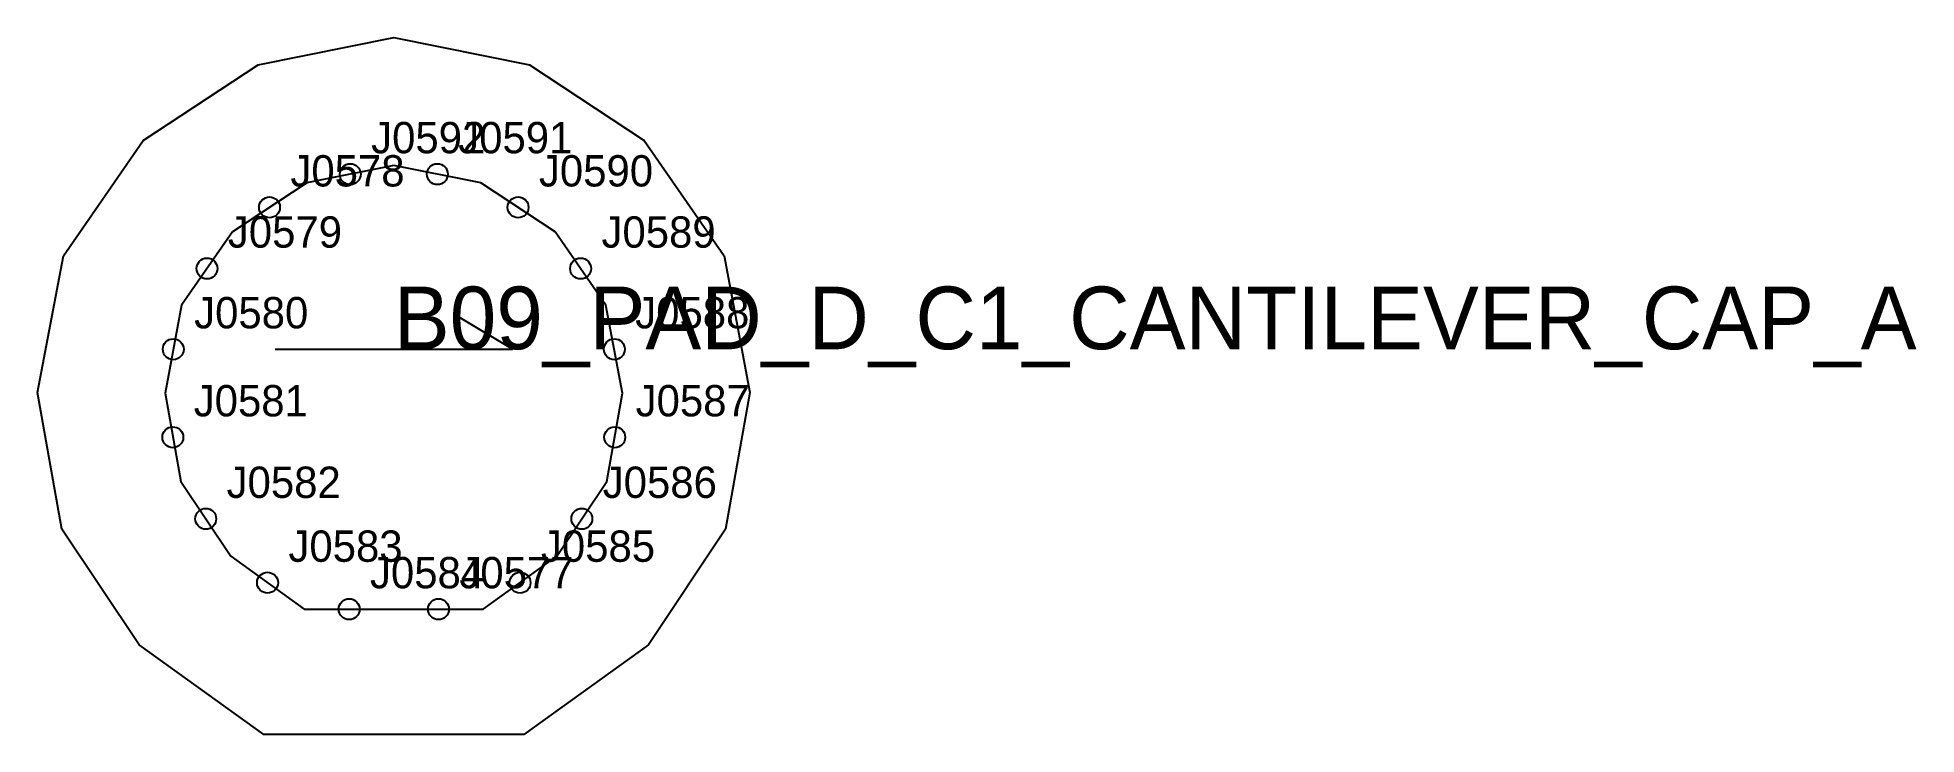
# Model space of a CAD drawing. Header units: millimetres. Extents: x -34 to 146, y -33 to 34.
import ezdxf

# ---------------------------------------------------------------- set-up
doc = ezdxf.new("R2010")
doc.units = ezdxf.units.MM
for name, color, linetype in [('CUT', 1, 'Continuous'), ('GRAIN', 3, 'Continuous'), ('LABEL', 7, 'Continuous'), ('NOTCH', 2, 'Continuous'), ('SEW', 5, 'Continuous')]:
    doc.layers.add(name, color=color, linetype=linetype)

msp = doc.modelspace()

# ---------------------------------------------------------------- linework, layer by layer
at = {"layer": 'CUT'}
msp.add_lwpolyline([(12.44, -32.67), (-12.44, -32.67), (-24.39, -24.07), (-31.78, -13.01), (-34.11, 0.09), (-31.64, 13.18), (-23.99, 24.22), (-13, 31.46), (0, 34.08), (13, 31.46), (23.99, 24.22), (31.64, 13.18), (34.11, 0.09), (31.78, -13.01), (24.39, -24.07), (12.44, -32.67)], close=True, dxfattribs=at)
at = {"layer": 'GRAIN'}
for p, q in [((11.37, 4.23), (6.37, 7.23)), ((-11.37, 4.23), (11.37, 4.23))]:
    msp.add_line(p, q, dxfattribs=at)
at = {"layer": 'NOTCH'}
for centre in [(-4.17, 21), (4.17, 21), (-11.9, 17.82), (11.9, 17.82), (-17.89, 11.96), (17.89, 11.96), (-21.12, 4.23), (21.12, 4.23), (-21.16, -4.2), (21.16, -4.2), (-18.01, -12.01), (18.01, -12.01), (-12.09, -18.13), (12.09, -18.13), (-4.28, -20.67), (4.28, -20.67)]:
    msp.add_circle(centre, 1, dxfattribs=at)
at = {"layer": 'SEW'}
msp.add_lwpolyline([(0, -20.67), (8.57, -20.67), (15.62, -15.59), (20.41, -8.43), (21.91, 0.02), (20.32, 8.44), (15.45, 15.47), (8.34, 20.16), (0, 21.84), (-8.34, 20.16), (-15.45, 15.47), (-20.32, 8.44), (-21.91, 0.02), (-20.41, -8.43), (-15.62, -15.59), (-8.57, -20.67)], close=True, dxfattribs=at)

# ---------------------------------------------------------------- texts
at = {"layer": 'LABEL'}
for s, height, p in [('J0592', 3, (-2.17, 23)), ('J0591', 3, (6.17, 23)), ('J0578', 3, (-9.9, 19.82)), ('J0590', 3, (13.9, 19.82)), ('J0579', 3, (-15.89, 13.96)), ('J0589', 3, (19.89, 13.96)), ('J0580', 3, (-19.12, 6.23)), ('B09_PAD_D_C1_CANTILEVER_CAP_A', 6, (0, 4.23)), ('J0588', 3, (23.12, 6.23)), ('J0581', 3, (-19.16, -2.2)), ('J0587', 3, (23.16, -2.2)), ('J0582', 3, (-16.01, -10.01)), ('J0586', 3, (20.01, -10.01)), ('J0583', 3, (-10.09, -16.13)), ('J0585', 3, (14.09, -16.13)), ('J0584', 3, (-2.28, -18.67)), ('J0577', 3, (6.28, -18.67))]:
    msp.add_text(s, height=height, dxfattribs=at).set_placement(p)

doc.saveas('drawing.dxf')
